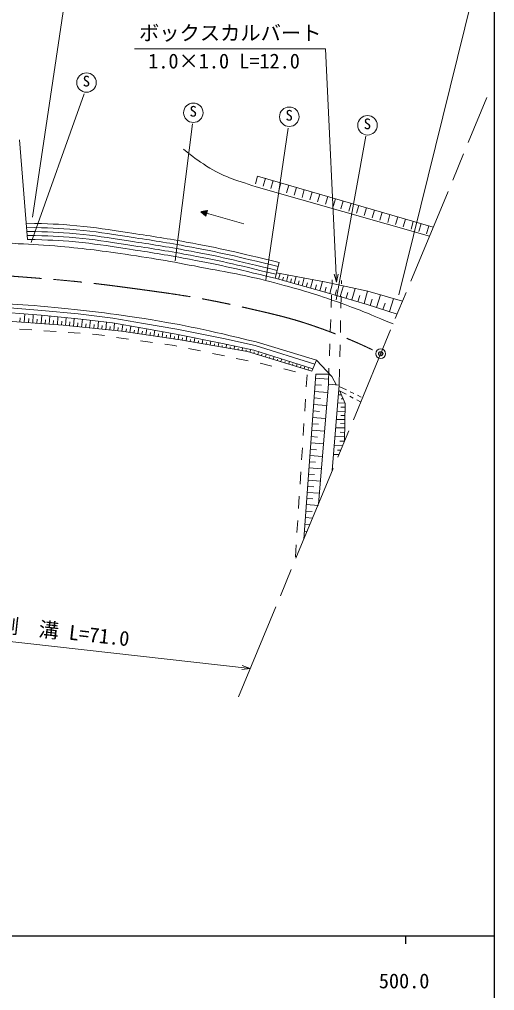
# Model space of a CAD drawing. Units: millimetres, scale not verified. Extents: x 40000 to 680000, y 20000 to 380000.
# Drawn here: x 520404 to 579000, y 198249 to 318034 of the extents above; entities that cross this region are included whole.
import ezdxf
from ezdxf.enums import TextEntityAlignment as Align

# ---------------------------------------------------------------- set-up
doc = ezdxf.new("R2010")
doc.units = ezdxf.units.MM
doc.header["$LTSCALE"] = 1000
doc.header["$PDMODE"] = 32
doc.header["$PDSIZE"] = 500
doc.linetypes.add('CHAIN', pattern=[18.5, 12, -1.5, 3.5, -1.5])
for name, color, linetype, lineweight in [('M-BGD', 7, 'Continuous', 13), ('M-BGD-OTRS1', 7, 'Continuous', 13), ('M-BMK', 2, 'CHAIN', 13), ('M-BMK-SRVR', 3, 'Continuous', 13), ('M-STR-HTXT', 7, 'Continuous', 13), ('M-TTL-BAND', 7, 'Continuous', 25)]:
    doc.layers.add(name, color=color, linetype=linetype, lineweight=lineweight)
doc.layers.add('M-OTRS', color=6, linetype='Continuous')
doc.styles.add('ＭＳ ゴシック', font='')
doc.styles.get('ＭＳ ゴシック').set_extended_font_data('MS Gothic')

msp = doc.modelspace()

# ---------------------------------------------------------------- linework, layer by layer
at = {"layer": 'M-BGD'}
for p, q in [((521849, 290504), (528379, 308872)), ((539615, 288257), (541737, 305171)), ((550774, 285931), (553538, 304630)), ((520413, 303179), (521394, 290894)), ((559466, 283457), (563139, 303629)), ((549777, 298719), (549497, 297759)), ((549777, 298719), (571433, 292407)), ((550737, 298439), (550457, 297479)), ((549598, 297391), (570977, 291309)), ((551697, 298159), (551417, 297199)), ((552657, 297880), (552377, 296920)), ((553617, 297600), (553337, 296640)), ((554577, 297320), (554297, 296360)), ((555537, 297040), (555257, 296080)), ((556497, 296760), (556218, 295800)), ((557457, 296481), (557178, 295521)), ((558417, 296201), (558138, 295241)), ((559377, 295921), (559098, 294961)), ((560338, 295641), (560058, 294681)), ((561298, 295361), (561018, 294401)), ((562258, 295081), (561978, 294121)), ((563218, 294802), (562938, 293842)), ((543579, 294468), (542788, 294319)), ((542788, 294319), (543381, 293776)), ((543480, 294122), (542788, 294319)), ((543473, 294099), (542827, 294283)), ((543487, 294145), (542840, 294329)), ((543467, 294076), (542867, 294247)), ((543493, 294168), (542893, 294339)), ((543460, 294053), (542906, 294211)), ((543500, 294191), (542946, 294349)), ((543454, 294030), (542946, 294174)), ((543447, 294007), (542986, 294138)), ((543506, 294214), (542999, 294359)), ((543441, 293983), (543025, 294102)), ((543513, 294237), (543051, 294369)), ((543434, 293960), (543065, 294066)), ((543519, 294260), (543104, 294379)), ((543427, 293937), (543104, 294029)), ((543421, 293914), (543144, 293993)), ((543526, 294284), (543157, 294389)), ((543414, 293891), (543183, 293957)), ((543533, 294307), (543209, 294399)), ((543408, 293868), (543223, 293921)), ((543539, 294330), (543262, 294409)), ((543401, 293845), (543263, 293884)), ((543395, 293822), (543302, 293848)), ((543546, 294353), (543315, 294419)), ((543388, 293799), (543342, 293812)), ((543552, 294376), (543368, 294428)), ((543381, 293776), (543579, 294468)), ((543559, 294399), (543420, 294438)), ((543566, 294422), (543473, 294448)), ((548096, 292807), (543480, 294122)), ((543711, 294056), (543480, 294122)), ((543572, 294445), (543526, 294458)), ((564178, 294522), (563898, 293562)), ((565138, 294242), (564858, 293282)), ((566098, 293962), (565818, 293002)), ((567058, 293682), (566778, 292722)), ((568018, 293403), (567738, 292443)), ((568978, 293123), (568698, 292163)), ((569938, 292843), (569658, 291883)), ((570898, 292563), (570618, 291603)), ((551961, 286114), (552427, 288062)), ((558024, 285666), (552123, 286792)), ((552372, 285999), (552570, 286707)), ((553335, 285729), (553556, 286519)), ((554297, 285459), (554542, 286330)), ((551961, 286114), (558222, 284357)), ((552853, 285864), (552964, 286259)), ((553816, 285594), (553938, 286030)), ((554779, 285324), (554913, 285801)), ((555260, 285189), (555528, 286142)), ((555781, 285042), (555928, 285564)), ((556303, 284896), (556595, 285939)), ((556872, 284736), (557032, 285306)), ((557442, 284576), (557762, 285716)), ((563379, 284503), (558024, 285666)), ((558665, 284229), (559020, 285450)), ((559977, 283847), (560358, 285159)), ((558054, 284404), (558226, 285017)), ((558222, 284357), (563306, 282879)), ((559321, 284038), (559512, 284694)), ((560682, 283642), (560886, 284347)), ((561386, 283438), (561796, 284847)), ((562143, 283218), (562363, 283974)), ((562900, 282997), (563340, 284511)), ((567643, 283269), (563379, 284503)), ((564444, 282510), (564943, 284050)), ((563306, 282879), (566986, 281685)), ((563674, 282760), (563924, 283530)), ((565239, 282252), (565497, 283048)), ((566035, 281994), (566551, 283585)), ((520992, 280665), (521070, 281717)), ((522037, 280588), (522114, 281633)), ((523073, 280512), (523150, 281549)), ((516410, 281003), (525787, 280312)), ((520467, 280704), (520505, 281230)), ((521515, 280627), (521553, 281149)), ((522555, 280550), (522593, 281069)), ((523579, 280475), (523616, 280981)), ((524085, 280438), (524160, 281449)), ((524584, 280401), (524620, 280895)), ((525082, 280364), (525155, 281351)), ((525581, 280327), (525617, 280813)), ((525787, 280312), (532984, 279567)), ((526079, 280282), (526179, 281251)), ((526576, 280231), (526627, 280717)), ((527074, 280179), (527174, 281153)), ((527571, 280128), (527621, 280612)), ((528068, 280076), (528168, 281045)), ((528566, 280025), (528615, 280503)), ((529063, 279973), (529162, 280929)), ((529560, 279922), (529609, 280393)), ((530058, 279870), (530155, 280813)), ((531052, 279767), (531149, 280698)), ((532047, 279664), (532140, 280566)), ((533041, 279559), (533163, 280386)), ((520426, 279832), (521922, 279729)), ((523419, 279626), (524915, 279523)), ((526412, 279420), (527908, 279316)), ((529404, 279213), (529852, 279182)), ((529852, 279182), (530893, 279034)), ((530555, 279819), (530603, 280284)), ((531550, 279716), (531596, 280166)), ((532544, 279613), (532587, 280028)), ((532984, 279567), (540211, 278501)), ((533536, 279486), (533595, 279885)), ((534031, 279413), (534149, 280212)), ((534525, 279340), (534582, 279726)), ((535020, 279267), (535134, 280039)), ((535515, 279194), (535569, 279566)), ((536009, 279121), (536119, 279865)), ((536504, 279048), (536557, 279406)), ((536998, 278975), (537104, 279692)), ((537493, 278902), (537544, 279247)), ((537988, 278829), (538089, 279518)), ((538977, 278683), (539075, 279345)), ((539966, 278537), (540059, 279163)), ((532378, 278821), (533863, 278609)), ((535348, 278397), (536833, 278185)), ((538317, 277973), (539520, 277801)), ((538482, 278756), (538531, 279087)), ((539472, 278610), (539518, 278923)), ((540211, 278501), (548534, 277083)), ((540460, 278458), (540510, 278752)), ((540953, 278375), (541053, 278962)), ((541446, 278291), (541493, 278569)), ((541939, 278207), (542034, 278763)), ((542432, 278123), (542477, 278386)), ((542925, 278039), (543014, 278565)), ((543418, 277955), (543460, 278203)), ((543910, 277871), (543995, 278367)), ((544403, 277787), (544443, 278020)), ((544896, 277703), (544975, 278168)), ((545882, 277535), (545955, 277963)), ((549619, 278257), (557024, 275991)), ((539520, 277801), (539799, 277743)), ((541268, 277440), (542738, 277137)), ((544207, 276834), (545676, 276531)), ((545389, 277619), (545426, 277833)), ((546375, 277451), (546408, 277643)), ((546868, 277367), (546933, 277750)), ((547361, 277283), (547390, 277452)), ((547854, 277199), (547911, 277537)), ((548347, 277115), (548375, 277282)), ((548534, 277083), (556484, 274664)), ((548830, 276993), (548929, 277316)), ((549309, 276848), (549362, 277022)), ((549787, 276702), (549893, 277052)), ((550265, 276557), (550317, 276728)), ((550744, 276411), (550848, 276753)), ((547145, 276228), (548614, 275925)), ((550082, 275617), (551541, 275270)), ((551222, 276265), (551273, 276433)), ((551701, 276120), (551802, 276454)), ((552179, 275974), (552229, 276138)), ((552657, 275829), (552757, 276156)), ((553136, 275683), (553184, 275843)), ((553614, 275538), (553711, 275857)), ((554092, 275392), (554140, 275548)), ((554571, 275247), (554665, 275558)), ((556484, 274664), (557024, 275991)), ((557024, 275991), (558923, 274001)), ((553000, 274923), (554460, 274576)), ((555049, 275101), (555095, 275253)), ((555527, 274955), (555620, 275260)), ((555992, 274814), (556039, 274966)), ((556949, 274289), (555470, 253918)), ((555873, 274195), (555777, 272698)), ((556912, 273784), (558529, 273667)), ((558676, 274260), (556949, 274289)), ((558923, 274001), (559526, 272942)), ((556794, 272154), (558424, 272036)), ((556853, 272969), (557668, 272910)), ((557287, 258297), (558506, 273027)), ((558506, 273027), (559851, 272915)), ((558979, 262378), (559851, 272915)), ((559796, 272246), (560687, 271793)), ((559812, 272440), (559820, 272426)), ((559840, 272777), (560738, 272337)), ((559926, 272180), (560571, 270681)), ((561187, 272117), (561636, 271897)), ((555682, 271201), (555586, 269704)), ((556736, 271347), (557542, 271289)), ((560572, 270712), (559670, 270730)), ((560124, 271721), (559753, 271728)), ((560341, 271217), (560098, 271221)), ((561133, 271566), (561579, 271339)), ((562024, 271113), (562470, 270886)), ((562085, 271677), (562534, 271457)), ((556619, 269742), (557418, 269684)), ((556677, 270541), (558290, 270424)), ((560552, 269682), (559585, 269700)), ((560562, 270197), (560047, 270207)), ((560571, 270681), (560482, 266003)), ((556561, 268943), (558158, 268827)), ((560533, 268682), (559502, 268701)), ((560543, 269182), (560059, 269191)), ((555490, 268207), (555395, 266710)), ((556446, 267362), (558027, 267247)), ((556504, 268153), (557294, 268095)), ((560514, 267651), (559417, 267672)), ((560523, 268166), (560008, 268176)), ((556389, 266579), (557172, 266523)), ((560493, 266555), (559327, 266577)), ((560482, 266006), (559934, 266017)), ((560503, 267103), (559955, 267113)), ((555299, 265213), (555203, 263716)), ((556276, 265022), (557051, 264966)), ((556333, 265797), (557898, 265683)), ((560257, 265459), (559236, 265479)), ((560031, 264915), (559618, 264923)), ((556220, 264247), (557770, 264134)), ((559805, 264371), (559145, 264383)), ((556109, 262713), (557643, 262601)), ((556164, 263480), (556931, 263424)), ((555108, 262219), (555012, 260722)), ((555998, 261194), (557517, 261084)), ((556054, 261953), (556813, 261898)), ((555944, 260442), (556696, 260388)), ((554916, 259226), (554820, 257729)), ((555835, 258939), (556586, 258885)), ((555889, 259690), (557393, 259581)), ((555780, 258188), (557283, 258079)), ((555665, 256598), (556555, 256533)), ((555722, 257393), (556517, 257335)), ((554725, 256232), (554629, 254735)), ((555604, 255756), (556214, 255712)), ((555543, 254915), (555874, 254891)), ((554533, 253238), (554438, 251741))]:
    msp.add_line(p, q, dxfattribs=at)
for points in [[(505612, 283442), (511371, 282992), (516718, 282669), (523147, 282152), (527666, 281708), (531935, 281196), (535705, 280541), (539831, 279821), (545572, 278660), (549473, 277812), (556828, 275510)], [(505626, 282839), (511329, 282393), (516675, 282070), (523093, 281554), (527591, 281112), (531863, 280615), (535615, 279948), (539720, 279231), (545449, 278073), (549320, 277231), (556601, 274953)]]:
    msp.add_lwpolyline(points, dxfattribs=at)
for centre in [(528673, 310244), (541853, 306523), (553684, 306032), (563327, 304976)]:
    msp.add_circle(centre, 1200, dxfattribs=at)
for points, knots in [([(540657, 302026), (541872, 300991), (542333, 300687), (543492, 299954), (545678, 298572), (546744, 298347), (549598, 297391)], [0, 0, 0, 0, 1, 1, 1, 2, 2, 2, 2]), ([(521234, 292899), (524206, 292830), (525050, 292809), (527485, 292587), (529943, 292362), (531308, 292116), (533749, 291748), (536569, 291324), (538149, 291081), (540955, 290572), (545491, 289749), (547016, 289347), (552427, 288062)], [0, 0, 0, 0, 1, 1, 1, 2, 2, 2, 3, 3, 3, 4, 4, 4, 4]), ([(521275, 292392), (524205, 292326), (525038, 292306), (527439, 292089), (529887, 291867), (531245, 291620), (533676, 291254), (536488, 290830), (538063, 290588), (540861, 290081), (545384, 289260), (546898, 288857), (552309, 287568)], [0, 0, 0, 0, 1, 1, 1, 2, 2, 2, 3, 3, 3, 4, 4, 4, 4]), ([(521314, 291896), (524205, 291827), (525025, 291805), (527393, 291590), (529830, 291369), (531183, 291124), (533603, 290759), (536406, 290337), (537977, 290096), (540767, 289589), (545282, 288770), (546793, 288369), (552193, 287084)], [0, 0, 0, 0, 1, 1, 1, 2, 2, 2, 3, 3, 3, 4, 4, 4, 4]), ([(521355, 291391), (524204, 291325), (525013, 291303), (527347, 291092), (529773, 290873), (531120, 290628), (533529, 290264), (536325, 289843), (537891, 289602), (540673, 289098), (545184, 288280), (546700, 287879), (552078, 286602)], [0, 0, 0, 0, 1, 1, 1, 2, 2, 2, 3, 3, 3, 4, 4, 4, 4]), ([(516200, 290674), (517804, 290543), (518215, 290513), (519508, 290421), (521570, 290273), (522732, 290292), (524790, 290098), (528176, 289777), (530073, 289574), (533437, 289076), (537330, 288500), (539500, 288101), (543366, 287359), (546715, 286715), (548610, 286416), (551907, 285541), (555131, 284685), (556929, 284155), (560067, 283024), (562604, 282110), (563463, 281762), (566482, 280470)], [0, 0, 0, 0, 1, 1, 1, 2, 2, 2, 3, 3, 3, 4, 4, 4, 5, 5, 5, 6, 6, 6, 7, 7, 7, 7]), ([(521394, 290894), (524204, 290825), (525000, 290802), (527301, 290594), (529716, 290375), (531057, 290131), (533456, 289770), (536244, 289349), (537805, 289110), (540580, 288607), (545068, 287792), (546558, 287397), (551961, 286114)], [0, 0, 0, 0, 1, 1, 1, 2, 2, 2, 3, 3, 3, 4, 4, 4, 4]), ([(495681, 284803), (500001, 284317), (501140, 284170), (504651, 283896), (506949, 283717), (508239, 283657), (510539, 283508), (513208, 283336), (514704, 283252), (517372, 283072), (519569, 282924), (520802, 282870), (522994, 282660), (528009, 282180), (530826, 281923), (535800, 281127), (541244, 280257), (543099, 279799), (549619, 278257)], [0, 0, 0, 0, 1, 1, 1, 2, 2, 2, 3, 3, 3, 4, 4, 4, 5, 5, 5, 6, 6, 6, 6])]:
    msp.add_open_spline(points, degree=3, knots=knots, dxfattribs=at)
at = {"layer": 'M-BGD-OTRS1'}
for p, q in [((558956, 285519), (558971, 285910)), ((560110, 285413), (560119, 285842)), ((558848, 282520), (558902, 284020)), ((560048, 282413), (560079, 283913)), ((558740, 279522), (558794, 281021)), ((559986, 279414), (560017, 280914)), ((558632, 276524), (558686, 278023)), ((559924, 276415), (559955, 277914)), ((558506, 273027), (558578, 275025)), ((559851, 272915), (559893, 274915))]:
    msp.add_line(p, q, dxfattribs=at)
at = {"layer": 'M-BMK'}
msp.add_line((547408, 234479), (578062, 308392), dxfattribs=at)
msp.add_open_spline([(79396, 317897), (81391, 315842), (82066, 315261), (83887, 313693), (87516, 310569), (89857, 309167), (93992, 306751), (100079, 303193), (103695, 301422), (110384, 299191), (116401, 297184), (119880, 296253), (126154, 295320), (133202, 294272), (137252, 293792), (144364, 294230), (151611, 294676), (155589, 295773), (162739, 297037), (166100, 297632), (167953, 298125), (171297, 298813), (173497, 299265), (174705, 299664), (176932, 299963), (180331, 300420), (182268, 300745), (185692, 300545), (191028, 300232), (194107, 299978), (199204, 298364), (204039, 296833), (206510, 295264), (210898, 292721), (213546, 291187), (214638, 289703), (217331, 288251), (220583, 286498), (222518, 285666), (226055, 284598), (230430, 283277), (232998, 282755), (237558, 282458), (241704, 282187), (244069, 282255), (248190, 282785), (252830, 283381), (255318, 284359), (259871, 285435), (264731, 286582), (267420, 287367), (272287, 288486), (276776, 289518), (279287, 290137), (283829, 290899), (290712, 292053), (294608, 292459), (301549, 293188), (309848, 294060), (314510, 294447), (322839, 294981), (330043, 295443), (334091, 295458), (341307, 295656), (351558, 295936), (357304, 295865), (367558, 295995), (372664, 296059), (375524, 296115), (380630, 296153), (390449, 296225), (395952, 296395), (405768, 296153), (414490, 295938), (419362, 295419), (428058, 294717), (438711, 293858), (444633, 292894), (455264, 291793), (459623, 291341), (462063, 291063), (466428, 290665), (473659, 290006), (477716, 289715), (484950, 289094), (491946, 288493), (495859, 288081), (502860, 287537), (508414, 287105), (511536, 287005), (517090, 286555), (523358, 286048), (526886, 285869), (533119, 285029), (539079, 284225), (542440, 283810), (548302, 282466), (552160, 281582), (554348, 281108), (558061, 279740), (560810, 278728), (561790, 278311), (564960, 276800)], degree=3, knots=[0, 0, 0, 0, 1, 1, 1, 2, 2, 2, 3, 3, 3, 4, 4, 4, 5, 5, 5, 6, 6, 6, 7, 7, 7, 8, 8, 8, 9, 9, 9, 10, 10, 10, 11, 11, 11, 12, 12, 12, 13, 13, 13, 14, 14, 14, 15, 15, 15, 16, 16, 16, 17, 17, 17, 18, 18, 18, 19, 19, 19, 20, 20, 20, 21, 21, 21, 22, 22, 22, 23, 23, 23, 24, 24, 24, 25, 25, 25, 26, 26, 26, 27, 27, 27, 28, 28, 28, 29, 29, 29, 30, 30, 30, 31, 31, 31, 32, 32, 32, 33, 33, 33, 34, 34, 34, 34], dxfattribs=at)
at = {"layer": 'M-BMK-SRVR'}
msp.add_circle((564960, 276800), 600, dxfattribs=at)
at = {"layer": 'M-OTRS'}
msp.add_point((564960, 276800), dxfattribs=at)
at = {"layer": 'M-STR-HTXT'}
for p, q in [((522026, 293655), (528412, 336554)), ((567204, 284074), (578257, 328825)), ((558169, 314401), (534580, 314401)), ((559526, 285615), (558169, 314401)), ((559526, 285615), (559229, 286602)), ((559526, 285615), (559729, 286625)), ((502499, 243171), (548859, 237976)), ((548859, 237976), (547837, 237839)), ((548859, 237976), (547893, 238336))]:
    msp.add_line(p, q, dxfattribs=at)
at = {"layer": 'M-TTL-BAND'}
for p, q in [((579000, 20000), (579000, 370000)), ((40000, 205000), (579000, 205000)), ((568000, 205000), (568000, 204000))]:
    msp.add_line(p, q, dxfattribs=at)

# ---------------------------------------------------------------- texts
at = {"layer": 'M-BGD', "style": 'ＭＳ ゴシック'}
for p in [(528209, 311081), (541389, 307360), (553220, 306869), (562863, 305813)]:
    msp.add_text('S', height=1320, dxfattribs=at).set_placement(p, align=Align.TOP_LEFT)
at = {"layer": 'M-STR-HTXT', "style": 'ＭＳ ゴシック'}
for s, p in [('ボックスカルバート', (546400, 314901)), ('1.0×1.0 L=12.0', (545636, 311435))]:
    msp.add_text(s, height=1833, dxfattribs=at).set_placement(p, align=Align.BOTTOM_CENTER)
msp.add_text('側\u3000溝 L=71.0', height=1833, rotation=353.606, dxfattribs=at).set_placement((525734, 241071), align=Align.BOTTOM_CENTER)
at = {"layer": 'M-TTL-BAND', "style": 'ＭＳ ゴシック'}
msp.add_text('500.0', height=1833, dxfattribs=at).set_placement((567844, 199445), align=Align.MIDDLE_CENTER)

doc.saveas('drawing.dxf')
